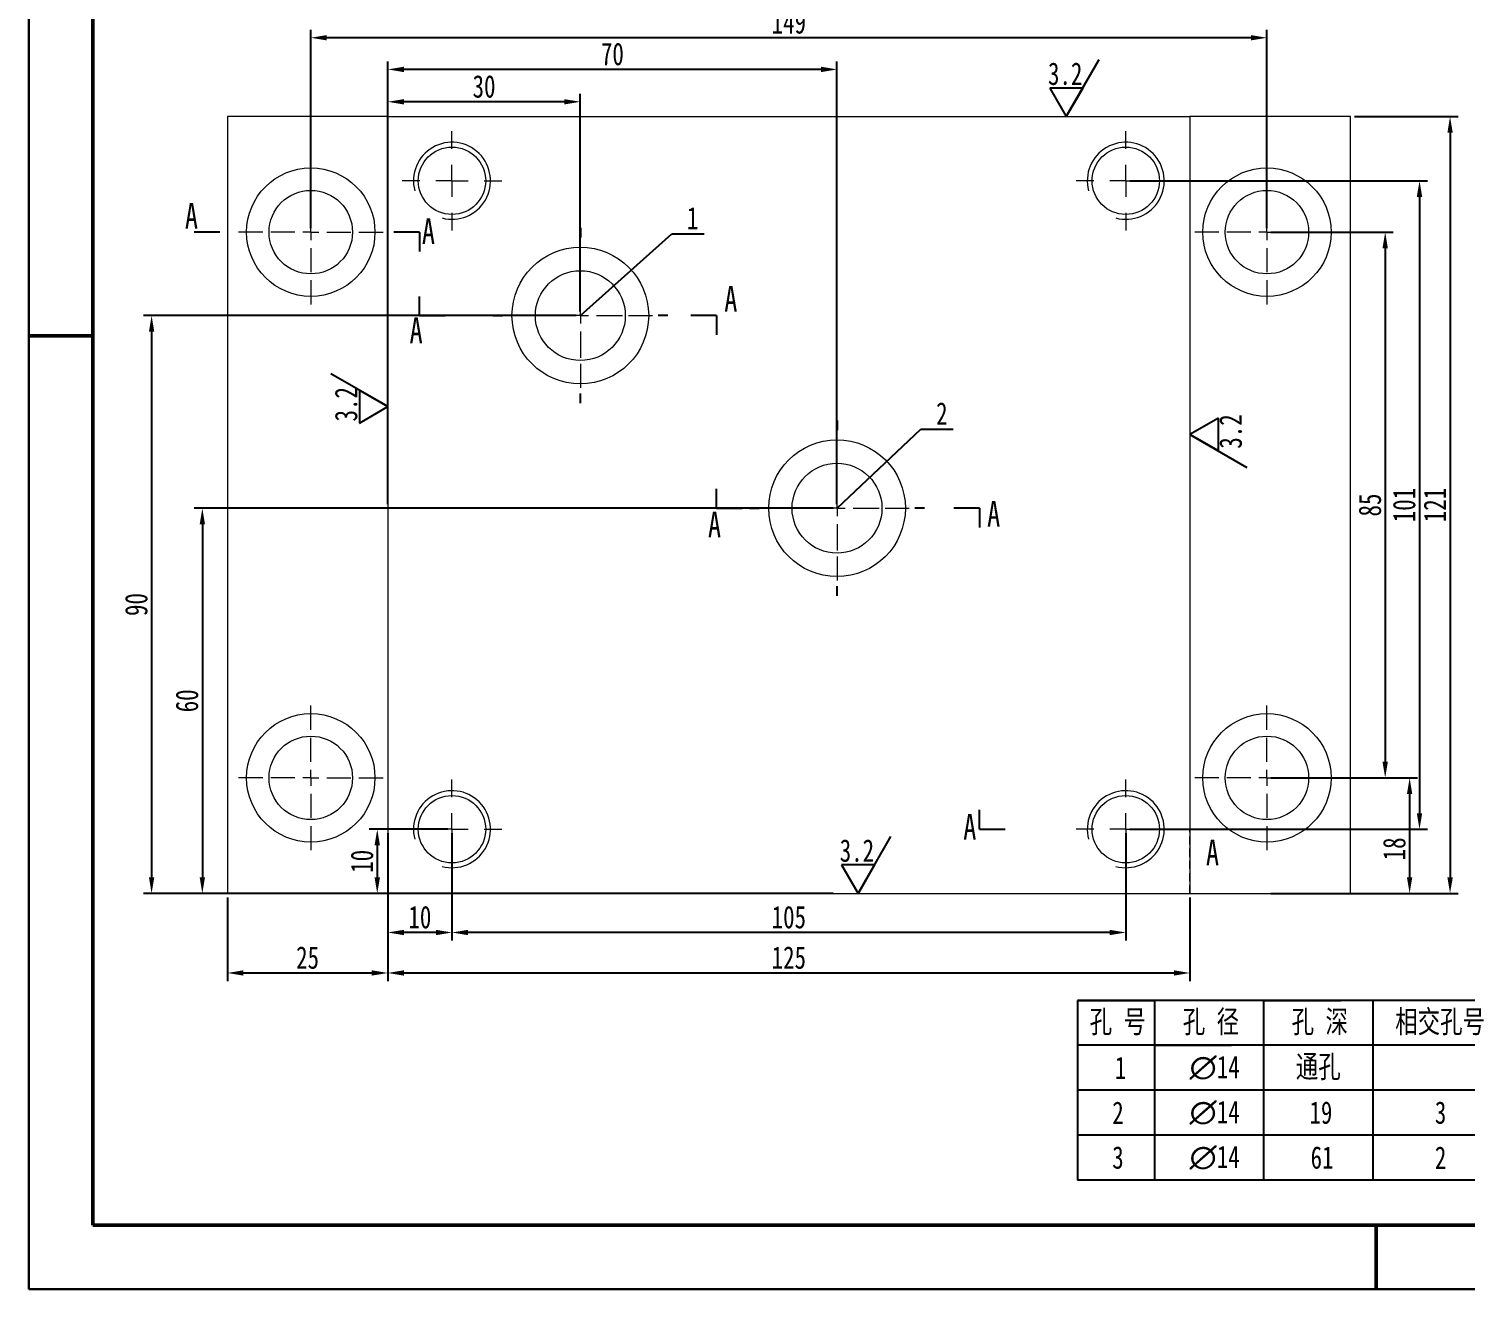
# Model space of a CAD drawing. Header units: millimetres. Extents: x 786 to 1206, y 249 to 546.
# Drawn here: x 785.8 to 1009.7, y 248.9 to 445.2 of the extents above; entities that cross this region are included whole.
import ezdxf
from ezdxf import colors
from ezdxf.entities.mleader import LeaderData, LeaderLine
from ezdxf.math import Vec2, Vec3

# ---------------------------------------------------------------- set-up
doc = ezdxf.new("R2010")
doc.units = ezdxf.units.MM
doc.linetypes.add('HIDDEN', pattern=[1.905, 1.27, -0.635])
for name, color, linetype, lineweight in [('总内框线', 7, 'Continuous', 50), ('总外框线', 7, 'Continuous', 30), ('细实线', 7, 'Continuous', 25)]:
    doc.layers.add(name, color=color, linetype=linetype, lineweight=lineweight)
doc.styles.get("Standard").update_dxf_attribs({"font": '', "height": 3.5})
doc.styles.get('Standard').set_extended_font_data('HYSWLongFangSong')
doc.dimstyles.new('ISO-25', dxfattribs={"dimtxt": 2.5, "dimasz": 2.5, "dimexe": 1.25, "dimexo": 0.625, "dimtad": 1, "dimtxsty": 'Standard', "dimcen": 2.5, "dimadec": 0, "dimazin": 0, "dimtfac": 1, "dimtmove": 0, "dimatfit": 3, "dimfxl": 1, "dimarcsym": 0})

# ---------------------------------------------------------------- blocks, each defined once
blk = doc.blocks.new('SW_CENTERMARKSYMBOL_0')
at = {"color": 0, "linetype": 'Continuous', "lineweight": 0}
for p, q in [((0, 2.5), (0, 6.575)), ((-2.5, 0), (-6.575, 0)), ((0, 0), (-1.25, 0)), ((0, 0), (0, 1.25)), ((0, 0), (0, -1.25)), ((0, 0), (1.25, 0)), ((2.5, 0), (6.575, 0)), ((0, -2.5), (0, -6.575))]:
    blk.add_line(p, q, dxfattribs=at)
blk = doc.blocks.new('SW_CENTERMARKSYMBOL_1')
at = {"color": 0, "linetype": 'Continuous', "lineweight": 0}
for p, q in [((0, 2.5), (0, 6.25)), ((-2.5, 0), (-6.25, 0)), ((0, 0), (-1.25, 0)), ((0, 0), (0, 1.25)), ((0, 0), (0, -1.25)), ((0, 0), (1.25, 0)), ((2.5, 0), (6.25, 0)), ((0, -2.5), (0, -6.25))]:
    blk.add_line(p, q, dxfattribs=at)
blk = doc.blocks.new('SW_CENTERMARKSYMBOL_2')
at = {"color": 0, "linetype": 'Continuous', "lineweight": 0}
for p, q in [((0, 2.5), (0, 6.25)), ((-2.5, 0), (-6.25, 0)), ((0, 0), (-1.25, 0)), ((0, 0), (0, 1.25)), ((0, 0), (0, -1.25)), ((0, 0), (1.25, 0)), ((2.5, 0), (6.25, 0)), ((0, -2.5), (0, -6.25))]:
    blk.add_line(p, q, dxfattribs=at)
blk = doc.blocks.new('SW_CENTERMARKSYMBOL_3')
at = {"color": 0, "linetype": 'Continuous', "lineweight": 0}
for p, q in [((0, 7.5), (0, 11.25)), ((0, 2.5), (0, 6.25)), ((-7.5, 0), (-11.25, 0)), ((-2.5, 0), (-6.25, 0)), ((0, 0), (-1.25, 0)), ((0, 0), (0, 1.25)), ((0, 0), (0, -1.25)), ((0, 0), (1.25, 0)), ((2.5, 0), (6.25, 0)), ((7.5, 0), (11.25, 0)), ((0, -2.5), (0, -6.25)), ((0, -7.5), (0, -11.25))]:
    blk.add_line(p, q, dxfattribs=at)
blk = doc.blocks.new('SW_CENTERMARKSYMBOL_4')
at = {"color": 0, "linetype": 'Continuous', "lineweight": 0}
for p, q in [((0, 2.5), (0, 6.25)), ((-2.5, 0), (-6.25, 0)), ((0, 0), (-1.25, 0)), ((0, 0), (0, 1.25)), ((0, 0), (0, -1.25)), ((0, 0), (1.25, 0)), ((2.5, 0), (6.25, 0)), ((0, -2.5), (0, -6.25))]:
    blk.add_line(p, q, dxfattribs=at)
blk = doc.blocks.new('SW_CENTERMARKSYMBOL_5')
at = {"color": 0, "linetype": 'Continuous', "lineweight": 0}
for p, q in [((0, 5), (0, 7.75)), ((0, 0), (0, 2.5)), ((-5, 0), (-7.75, 0)), ((0, 0), (-2.5, 0)), ((0, 0), (0, -2.5)), ((0, 0), (2.5, 0)), ((5, 0), (7.75, 0)), ((0, -5), (0, -7.75))]:
    blk.add_line(p, q, dxfattribs=at)
blk = doc.blocks.new('SW_CENTERMARKSYMBOL_6')
at = {"color": 0, "linetype": 'Continuous', "lineweight": 0}
for p, q in [((0, 5), (0, 7.75)), ((0, 0), (0, 2.5)), ((-5, 0), (-7.75, 0)), ((0, 0), (-2.5, 0)), ((0, 0), (0, -2.5)), ((0, 0), (2.5, 0)), ((5, 0), (7.75, 0)), ((0, -5), (0, -7.75))]:
    blk.add_line(p, q, dxfattribs=at)
blk = doc.blocks.new('SW_CENTERMARKSYMBOL_7')
at = {"color": 0, "linetype": 'Continuous', "lineweight": 0}
for p, q in [((0, 5), (0, 7.75)), ((0, 0), (0, 2.5)), ((-5, 0), (-7.75, 0)), ((0, 0), (-2.5, 0)), ((0, 0), (0, -2.5)), ((0, 0), (2.5, 0)), ((5, 0), (7.75, 0)), ((0, -5), (0, -7.75))]:
    blk.add_line(p, q, dxfattribs=at)
blk = doc.blocks.new('SW_CENTERMARKSYMBOL_8')
at = {"color": 0, "linetype": 'Continuous', "lineweight": 0}
for p, q in [((0, 5), (0, 7.75)), ((0, 0), (0, 2.5)), ((-5, 0), (-7.75, 0)), ((0, 0), (-2.5, 0)), ((0, 0), (0, -2.5)), ((0, 0), (2.5, 0)), ((5, 0), (7.75, 0)), ((0, -5), (0, -7.75))]:
    blk.add_line(p, q, dxfattribs=at)
blk = doc.blocks.new('*D22')
at = {"color": 0, "lineweight": -2, "transparency": 16777216}
for p, q in [((992.43, 431.56), (1008.59, 431.56)), ((1007.34, 429.06), (1007.34, 313.06)), ((992.43, 310.56), (1008.59, 310.56))]:
    blk.add_line(p, q, dxfattribs=at)
at = {"color": 0, "transparency": 16777216}
for points in [[(1006.93, 429.06), (1007.76, 429.06), (1007.34, 431.56)], [(1006.93, 313.06), (1007.76, 313.06), (1007.34, 310.56)]]:
    blk.add_solid(points, dxfattribs=at)
at = {"layer": 'Defpoints', "color": 0, "transparency": 16777216}
for p in [(991.8, 431.56), (991.8, 310.56), (1007.34, 310.56)]:
    blk.add_point(p, dxfattribs=at)
at = {"color": 0, "transparency": 16777216, "insert": (1004.97, 371.06), "char_height": 3.5, "attachment_point": 5, "rotation": 90}
blk.add_mtext('121', dxfattribs=at)
blk = doc.blocks.new('*D27')
at = {"color": 0, "lineweight": -2, "transparency": 16777216}
for p, q in [((957.43, 421.56), (1003.83, 421.56)), ((1002.58, 419.06), (1002.58, 323.06)), ((957.43, 320.56), (1003.83, 320.56))]:
    blk.add_line(p, q, dxfattribs=at)
at = {"color": 0, "transparency": 16777216}
for points in [[(1002.16, 419.06), (1003, 419.06), (1002.58, 421.56)], [(1002.16, 323.06), (1003, 323.06), (1002.58, 320.56)]]:
    blk.add_solid(points, dxfattribs=at)
at = {"layer": 'Defpoints', "color": 0, "transparency": 16777216}
for p in [(956.8, 421.56), (956.8, 320.56), (1002.58, 320.56)]:
    blk.add_point(p, dxfattribs=at)
at = {"color": 0, "transparency": 16777216, "insert": (1000.2, 371.06), "char_height": 3.5, "attachment_point": 5, "rotation": 90}
blk.add_mtext('101', dxfattribs=at)
blk = doc.blocks.new('*D28')
at = {"color": 0, "lineweight": -2, "transparency": 16777216}
for p, q in [((979.43, 413.56), (998.48, 413.56)), ((997.23, 411.06), (997.23, 331.06)), ((979.43, 328.56), (998.48, 328.56))]:
    blk.add_line(p, q, dxfattribs=at)
at = {"color": 0, "transparency": 16777216}
for points in [[(996.82, 411.06), (997.65, 411.06), (997.23, 413.56)], [(996.82, 331.06), (997.65, 331.06), (997.23, 328.56)]]:
    blk.add_solid(points, dxfattribs=at)
at = {"layer": 'Defpoints', "color": 0, "transparency": 16777216}
for p in [(978.8, 413.56), (978.8, 328.56), (997.23, 328.56)]:
    blk.add_point(p, dxfattribs=at)
at = {"color": 0, "transparency": 16777216, "insert": (994.86, 371.06), "char_height": 3.5, "attachment_point": 5, "rotation": 90}
blk.add_mtext('85', dxfattribs=at)
blk = doc.blocks.new('*D29')
at = {"color": 0, "lineweight": -2, "transparency": 16777216}
for p, q in [((816.8, 309.94), (816.8, 296.92)), ((841.8, 309.94), (841.8, 296.92)), ((819.3, 298.17), (839.3, 298.17))]:
    blk.add_line(p, q, dxfattribs=at)
at = {"color": 0, "transparency": 16777216}
for points in [[(819.3, 298.59), (819.3, 297.76), (816.8, 298.17)], [(839.3, 298.59), (839.3, 297.76), (841.8, 298.17)]]:
    blk.add_solid(points, dxfattribs=at)
at = {"layer": 'Defpoints', "color": 0, "transparency": 16777216}
for p in [(816.8, 310.56), (841.8, 310.56), (841.8, 298.17)]:
    blk.add_point(p, dxfattribs=at)
at = {"color": 0, "transparency": 16777216, "insert": (829.3, 300.55), "char_height": 3.5, "attachment_point": 5}
blk.add_mtext('25', dxfattribs=at)
blk = doc.blocks.new('*D30')
at = {"color": 0, "lineweight": -2, "transparency": 16777216}
for p, q in [((841.8, 309.94), (841.8, 296.92)), ((966.8, 309.94), (966.8, 296.92)), ((844.3, 298.17), (964.3, 298.17))]:
    blk.add_line(p, q, dxfattribs=at)
at = {"color": 0, "transparency": 16777216}
for points in [[(844.3, 298.59), (844.3, 297.76), (841.8, 298.17)], [(964.3, 298.59), (964.3, 297.76), (966.8, 298.17)]]:
    blk.add_solid(points, dxfattribs=at)
at = {"layer": 'Defpoints', "color": 0, "transparency": 16777216}
for p in [(841.8, 310.56), (966.8, 310.56), (966.8, 298.17)]:
    blk.add_point(p, dxfattribs=at)
at = {"color": 0, "transparency": 16777216, "insert": (904.3, 300.55), "char_height": 3.5, "attachment_point": 5}
blk.add_mtext('125', dxfattribs=at)
blk = doc.blocks.new('*D31')
at = {"color": 0, "lineweight": -2, "transparency": 16777216}
for p, q in [((851.8, 319.94), (851.8, 303.23)), ((956.8, 319.94), (956.8, 303.23)), ((954.3, 304.48), (854.3, 304.48))]:
    blk.add_line(p, q, dxfattribs=at)
at = {"color": 0, "transparency": 16777216}
for points in [[(854.3, 304.89), (854.3, 304.06), (851.8, 304.48)], [(954.3, 304.89), (954.3, 304.06), (956.8, 304.48)]]:
    blk.add_solid(points, dxfattribs=at)
at = {"layer": 'Defpoints', "color": 0, "transparency": 16777216}
for p in [(851.8, 320.56), (956.8, 320.56), (851.8, 304.48)]:
    blk.add_point(p, dxfattribs=at)
at = {"color": 0, "transparency": 16777216, "insert": (904.3, 306.85), "char_height": 3.5, "attachment_point": 5}
blk.add_mtext('105', dxfattribs=at)
blk = doc.blocks.new('*D32')
at = {"color": 0, "lineweight": -2, "transparency": 16777216}
for p, q in [((911.18, 370.56), (811.65, 370.56)), ((812.9, 368.06), (812.9, 313.06)), ((911.18, 310.56), (811.65, 310.56))]:
    blk.add_line(p, q, dxfattribs=at)
at = {"color": 0, "transparency": 16777216}
for points in [[(812.48, 368.06), (813.31, 368.06), (812.9, 370.56)], [(812.48, 313.06), (813.31, 313.06), (812.9, 310.56)]]:
    blk.add_solid(points, dxfattribs=at)
at = {"layer": 'Defpoints', "color": 0, "transparency": 16777216}
for p in [(911.8, 370.56), (812.9, 310.56), (911.8, 310.56)]:
    blk.add_point(p, dxfattribs=at)
at = {"color": 0, "transparency": 16777216, "insert": (810.52, 340.56), "char_height": 3.5, "attachment_point": 5, "rotation": 90}
blk.add_mtext('60', dxfattribs=at)
blk = doc.blocks.new('*D33')
at = {"color": 0, "lineweight": -2, "transparency": 16777216}
for p, q in [((871.18, 400.56), (803.74, 400.56)), ((804.99, 398.06), (804.99, 313.06)), ((871.18, 310.56), (803.74, 310.56))]:
    blk.add_line(p, q, dxfattribs=at)
at = {"color": 0, "transparency": 16777216}
for points in [[(804.58, 398.06), (805.41, 398.06), (804.99, 400.56)], [(804.58, 313.06), (805.41, 313.06), (804.99, 310.56)]]:
    blk.add_solid(points, dxfattribs=at)
at = {"layer": 'Defpoints', "color": 0, "transparency": 16777216}
for p in [(871.8, 400.56), (804.99, 310.56), (871.8, 310.56)]:
    blk.add_point(p, dxfattribs=at)
at = {"color": 0, "transparency": 16777216, "insert": (802.62, 355.56), "char_height": 3.5, "attachment_point": 5, "rotation": 90}
blk.add_mtext('90', dxfattribs=at)
blk = doc.blocks.new('*D34')
at = {"color": 0, "lineweight": -2, "transparency": 16777216}
for p, q in [((851.18, 320.56), (838.91, 320.56)), ((840.16, 318.06), (840.16, 313.06)), ((851.18, 310.56), (838.91, 310.56))]:
    blk.add_line(p, q, dxfattribs=at)
at = {"color": 0, "transparency": 16777216}
for points in [[(839.74, 318.06), (840.58, 318.06), (840.16, 320.56)], [(839.74, 313.06), (840.58, 313.06), (840.16, 310.56)]]:
    blk.add_solid(points, dxfattribs=at)
at = {"layer": 'Defpoints', "color": 0, "transparency": 16777216}
for p in [(851.8, 320.56), (840.16, 310.56), (851.8, 310.56)]:
    blk.add_point(p, dxfattribs=at)
at = {"color": 0, "transparency": 16777216, "insert": (837.79, 315.56), "char_height": 3.5, "attachment_point": 5, "rotation": 90}
blk.add_mtext('10', dxfattribs=at)
blk = doc.blocks.new('*D35')
at = {"color": 0, "lineweight": -2, "transparency": 16777216}
for p, q in [((841.8, 319.94), (841.8, 303.23)), ((851.8, 319.94), (851.8, 303.23)), ((849.3, 304.48), (844.3, 304.48))]:
    blk.add_line(p, q, dxfattribs=at)
at = {"color": 0, "transparency": 16777216}
for points in [[(844.3, 304.89), (844.3, 304.06), (841.8, 304.48)], [(849.3, 304.89), (849.3, 304.06), (851.8, 304.48)]]:
    blk.add_solid(points, dxfattribs=at)
at = {"layer": 'Defpoints', "color": 0, "transparency": 16777216}
for p in [(841.8, 320.56), (851.8, 320.56), (841.8, 304.48)]:
    blk.add_point(p, dxfattribs=at)
at = {"color": 0, "transparency": 16777216, "insert": (846.8, 306.85), "char_height": 3.5, "attachment_point": 5}
blk.add_mtext('10', dxfattribs=at)
blk = doc.blocks.new('*D36')
at = {"color": 0, "lineweight": -2, "transparency": 16777216}
for p, q in [((979.43, 328.56), (1002.29, 328.56)), ((1001.04, 326.06), (1001.04, 313.06)), ((979.43, 310.56), (1002.29, 310.56))]:
    blk.add_line(p, q, dxfattribs=at)
at = {"color": 0, "transparency": 16777216}
for points in [[(1000.62, 326.06), (1001.45, 326.06), (1001.04, 328.56)], [(1000.62, 313.06), (1001.45, 313.06), (1001.04, 310.56)]]:
    blk.add_solid(points, dxfattribs=at)
at = {"layer": 'Defpoints', "color": 0, "transparency": 16777216}
for p in [(978.8, 328.56), (978.8, 310.56), (1001.04, 310.56)]:
    blk.add_point(p, dxfattribs=at)
at = {"color": 0, "transparency": 16777216, "insert": (998.66, 317.5), "char_height": 3.5, "attachment_point": 5, "rotation": 90}
blk.add_mtext('18', dxfattribs=at)
blk = doc.blocks.new('*D37')
at = {"color": 0, "lineweight": -2, "transparency": 16777216}
for p, q in [((829.8, 414.19), (829.8, 445.09)), ((976.3, 443.84), (832.3, 443.84)), ((978.8, 414.19), (978.8, 445.09))]:
    blk.add_line(p, q, dxfattribs=at)
at = {"color": 0, "transparency": 16777216}
for points in [[(832.3, 444.26), (832.3, 443.43), (829.8, 443.84)], [(976.3, 444.26), (976.3, 443.43), (978.8, 443.84)]]:
    blk.add_solid(points, dxfattribs=at)
at = {"layer": 'Defpoints', "color": 0, "transparency": 16777216}
for p in [(829.8, 443.84), (829.8, 413.56), (978.8, 413.56)]:
    blk.add_point(p, dxfattribs=at)
at = {"color": 0, "transparency": 16777216, "insert": (904.3, 446.22), "char_height": 3.5, "attachment_point": 5}
blk.add_mtext('149', dxfattribs=at)
blk = doc.blocks.new('*D38')
at = {"color": 0, "lineweight": -2, "transparency": 16777216}
for p, q in [((841.8, 371.19), (841.8, 440.16)), ((909.3, 438.91), (844.3, 438.91)), ((911.8, 371.19), (911.8, 440.16))]:
    blk.add_line(p, q, dxfattribs=at)
at = {"color": 0, "transparency": 16777216}
for points in [[(844.3, 439.33), (844.3, 438.49), (841.8, 438.91)], [(909.3, 439.33), (909.3, 438.49), (911.8, 438.91)]]:
    blk.add_solid(points, dxfattribs=at)
at = {"layer": 'Defpoints', "color": 0, "transparency": 16777216}
for p in [(841.8, 438.91), (841.8, 370.56), (911.8, 370.56)]:
    blk.add_point(p, dxfattribs=at)
at = {"color": 0, "transparency": 16777216, "insert": (876.8, 441.29), "char_height": 3.5, "attachment_point": 5}
blk.add_mtext('70', dxfattribs=at)
blk = doc.blocks.new('*D39')
at = {"color": 0, "lineweight": -2, "transparency": 16777216}
for p, q in [((841.8, 401.19), (841.8, 435.12)), ((871.8, 401.19), (871.8, 435.12)), ((869.3, 433.87), (844.3, 433.87))]:
    blk.add_line(p, q, dxfattribs=at)
at = {"color": 0, "transparency": 16777216}
for points in [[(844.3, 434.28), (844.3, 433.45), (841.8, 433.87)], [(869.3, 434.28), (869.3, 433.45), (871.8, 433.87)]]:
    blk.add_solid(points, dxfattribs=at)
at = {"layer": 'Defpoints', "color": 0, "transparency": 16777216}
for p in [(841.8, 433.87), (841.8, 400.56), (871.8, 400.56)]:
    blk.add_point(p, dxfattribs=at)
at = {"color": 0, "transparency": 16777216, "insert": (856.8, 436.24), "char_height": 3.5, "attachment_point": 5}
blk.add_mtext('30', dxfattribs=at)
blk = doc.blocks.new('粗糙度')
at = {"layer": '细实线'}
for p, q in [((0, 0), (5.12, 8.87)), ((2.56, 4.43), (-2.56, 4.43)), ((-2.56, 4.43), (0, 0)), ((2.56, 4.43), (0, 0))]:
    blk.add_line(p, q, dxfattribs=at)
blk = doc.blocks.new('_None')

msp = doc.modelspace()

# ---------------------------------------------------------------- linework, layer by layer
at = {"color": 7, "linetype": 'Continuous', "lineweight": 15}
for p, q in [((816.805, 431.563), (816.805, 310.563)), ((841.805, 431.563), (816.805, 431.563)), ((841.805, 431.563), (841.805, 310.563)), ((841.805, 431.563), (966.805, 431.563)), ((966.805, 431.563), (966.805, 310.563)), ((991.805, 431.563), (966.805, 431.563)), ((991.805, 310.563), (991.805, 431.563)), ((816.805, 310.563), (841.805, 310.563)), ((841.805, 310.563), (966.805, 310.563)), ((966.805, 310.563), (991.805, 310.563))]:
    msp.add_line(p, q, dxfattribs=at)
for p, q in [((871.805, 414.213), (871.805, 412.713)), ((815.627, 413.563), (811.627, 413.563)), ((846.752, 413.563), (842.752, 413.563)), ((846.752, 413.563), (846.752, 410.563)), ((846.752, 400.563), (846.752, 403.563)), ((846.752, 400.563), (850.752, 400.563)), ((858.155, 400.563), (859.655, 400.563)), ((885.455, 400.563), (883.955, 400.563)), ((893.038, 400.563), (889.038, 400.563)), ((893.038, 400.563), (893.038, 397.563)), ((871.805, 386.913), (871.805, 388.413)), ((911.805, 384.213), (911.805, 382.713)), ((893.038, 370.563), (893.038, 373.563)), ((893.038, 370.563), (897.038, 370.563)), ((898.155, 370.563), (899.655, 370.563)), ((925.455, 370.563), (923.955, 370.563)), ((933.997, 370.563), (929.997, 370.563)), ((933.997, 370.563), (933.997, 367.563)), ((911.805, 356.913), (911.805, 358.413)), ((933.997, 320.564), (933.997, 323.564)), ((933.997, 320.564), (937.997, 320.564)), ((966.805, 320.564), (970.805, 320.564)), ((1015.845, 293.907), (949.303, 293.907)), ((949.303, 293.907), (949.303, 286.907)), ((949.303, 293.907), (961.303, 293.907)), ((961.303, 293.907), (961.303, 265.907)), ((978.303, 265.907), (978.303, 293.907)), ((978.303, 293.907), (990.303, 293.907)), ((995.303, 293.907), (995.303, 265.907)), ((1015.845, 286.907), (949.303, 286.907)), ((949.303, 286.907), (949.303, 265.907)), ((961.303, 286.907), (973.303, 286.907)), ((1015.845, 279.907), (949.303, 279.907)), ((1015.845, 272.907), (949.303, 272.907)), ((1015.845, 265.907), (949.303, 265.907))]:
    msp.add_line(p, q)
at = {"color": 7, "linetype": 'HIDDEN', "lineweight": 0}
for p, q in [((841.805, 400.563), (841.805, 413.51)), ((966.805, 310.563), (966.805, 320.564))]:
    msp.add_line(p, q, dxfattribs=at)
at = {"color": 7, "linetype": 'Continuous', "lineweight": 15}
for centre, radius in [((851.805, 421.563), 5.25), ((956.805, 421.563), 5.25), ((829.805, 413.563), 10), ((978.805, 413.563), 10), ((829.805, 413.563), 6.5), ((978.805, 413.563), 6.5), ((871.805, 400.563), 10.65), ((871.805, 400.563), 7), ((911.805, 370.563), 10.65), ((911.805, 370.563), 7), ((829.805, 328.563), 10), ((978.805, 328.563), 10), ((829.805, 328.563), 6.5), ((978.805, 328.563), 6.5), ((851.805, 320.563), 5.25), ((956.805, 320.563), 5.25)]:
    msp.add_circle(centre, radius, dxfattribs=at)
at = {"color": 7, "linetype": 'Continuous', "lineweight": 0}
for centre in [(851.805, 421.563), (956.805, 421.563), (851.805, 320.563), (956.805, 320.563)]:
    msp.add_arc(centre, 6, 255, 195, dxfattribs=at)
at = {"layer": '总内框线'}
for p, q in [((795.845, 258.907), (795.845, 535.907)), ((785.845, 397.407), (795.845, 397.407)), ((1195.845, 258.907), (795.845, 258.907)), ((995.845, 248.907), (995.845, 258.907))]:
    msp.add_line(p, q, dxfattribs=at)
at = {"layer": '总外框线'}
for p, q in [((785.845, 248.907), (785.845, 545.907)), ((1205.845, 248.907), (785.845, 248.907))]:
    msp.add_line(p, q, dxfattribs=at)

# ---------------------------------------------------------------- block references
for p in [(947.541, 431.563), (915.086, 310.563)]:
    msp.add_blockref('粗糙度', p)
at = {"color": 7, "linetype": 'Continuous', "lineweight": 0}
for name, p in [('SW_CENTERMARKSYMBOL_5', (851.805, 421.563)), ('SW_CENTERMARKSYMBOL_8', (956.805, 421.563)), ('SW_CENTERMARKSYMBOL_3', (978.805, 413.563)), ('SW_CENTERMARKSYMBOL_1', (829.805, 413.563)), ('SW_CENTERMARKSYMBOL_4', (978.805, 413.563)), ('SW_CENTERMARKSYMBOL_3', (871.805, 400.563)), ('SW_CENTERMARKSYMBOL_0', (871.805, 400.563)), ('SW_CENTERMARKSYMBOL_3', (911.805, 370.563)), ('SW_CENTERMARKSYMBOL_0', (911.805, 370.563)), ('SW_CENTERMARKSYMBOL_4', (911.805, 370.563)), ('SW_CENTERMARKSYMBOL_3', (978.805, 328.563)), ('SW_CENTERMARKSYMBOL_2', (829.805, 328.563)), ('SW_CENTERMARKSYMBOL_6', (851.805, 320.563)), ('SW_CENTERMARKSYMBOL_7', (956.805, 320.563))]:
    msp.add_blockref(name, p, dxfattribs=at)
at = {"color": 7, "linetype": 'Continuous', "lineweight": 0, "xscale": -1}
for name, p in [('SW_CENTERMARKSYMBOL_3', (829.805, 413.563)), ('SW_CENTERMARKSYMBOL_4', (829.805, 413.563)), ('SW_CENTERMARKSYMBOL_3', (829.805, 328.563))]:
    msp.add_blockref(name, p, dxfattribs=at)
for p, rotation in [((841.805, 386.382), 90.0000049955606), ((966.805, 382.037), 269.9999950044401)]:
    msp.add_blockref('粗糙度', p, dxfattribs=dict(rotation=rotation))

# ---------------------------------------------------------------- texts
for s, width, heights, insert, char_height, attachment_point in [('3.2', 5.41708, [0], (944.684, 439.996), 3.5, 1), ('A', 5.36012, [0], (810.182, 418.091), 4, 1), ('A', 5.36012, [0], (847.115, 415.698), 4, 1), ('A', 5.36012, [0], (894.237, 405.172), 4, 1), ('A', 5.36012, [0], (845.195, 400.269), 4, 1), ('A', 5.36012, [0], (935.2, 371.698), 4, 1), ('A', 5.36012, [0], (891.698, 370.005), 4, 1), ('A', 5.36012, [0], (931.479, 322.93), 4, 1), ('3.2', 5.41708, [0], (912.229, 318.996), 3.5, 1), ('A', 5.36012, [0], (969.298, 318.93), 4, 1), ('\\pi1.86853;孔 号', 12, [0], (949.303, 290.407), 3.5, 4), ('\\pi4.38322;孔 径', 17, [0], (961.303, 290.407), 3.5, 4), ('\\pi4.33916;孔 深', 17, [0], (978.303, 290.407), 3.5, 4), ('\\pi3.48621;相交孔号', 20.54165, [0], (995.303, 290.407), 3.5, 4), ('\\pi5.79196;1', 12, [0], (949.303, 283.407), 3.5, 4), ('\\pi5.42832;{\\fISOCPEUR|b0|i0|c0|p34;∅}14', 17, [0], (961.303, 283.407), 3.5, 4), ('通孔', 17, [0], (986.803, 283.407), 3.5, 5), ('\\pi5.3979;2', 12, [3.5], (949.303, 276.407), 3.5, 4), ('\\pi5.42832;{\\fISOCPEUR|b0|i0|c0|p34;∅}14', 17, [0], (961.303, 276.407), 3.5, 4), ('\\pi7.12692;19', 17, [0], (978.303, 276.407), 3.5, 4), ('\\pi9.66383;3', 20.54165, [0], (995.303, 276.407), 3.5, 4), ('\\pi5.39301;3', 12, [0], (949.303, 269.407), 3.5, 4), ('\\pi5.42832;{\\fISOCPEUR|b0|i0|c0|p34;∅}14', 17, [0], (961.303, 269.407), 3.5, 4), ('\\pi7.30315;61', 17, [0], (978.303, 269.407), 3.5, 4), ('\\pi9.66873;2', 20.54165, [0], (995.303, 269.407), 3.5, 4)]:
    msp.add_mtext_dynamic_manual_height_columns(s, width=width, gutter_width=17.5, heights=heights, dxfattribs=dict(insert=insert, char_height=char_height, attachment_point=attachment_point))
at = {"char_height": 3.5, "attachment_point": 1, "rotation": 90}
for insert in [(833.537, 384.073), (971.388, 379.833)]:
    msp.add_mtext_dynamic_manual_height_columns('3.2', width=5.65967, gutter_width=17.5, heights=[0], dxfattribs=dict(at, insert=insert))

# ---------------------------------------------------------------- dimensions: what is measured, and where the dimension line sits
for base, p1, p2, picture, middle in [((829.805, 443.843), (978.805, 413.563), (829.805, 413.563), '*D37', (904.305, 446.218)), ((841.805, 438.911), (911.805, 370.563), (841.805, 370.563), '*D38', (876.805, 441.286)), ((841.805, 433.868), (871.805, 400.563), (841.805, 400.563), '*D39', (856.805, 436.243)), ((841.805, 304.478), (851.805, 320.563), (841.805, 320.563), '*D35', (846.805, 306.853)), ((851.805, 304.478), (956.805, 320.563), (851.805, 320.563), '*D31', (904.305, 306.853)), ((841.805, 298.172), (816.805, 310.563), (841.805, 310.563), '*D29', (829.305, 300.547)), ((966.805, 298.172), (841.805, 310.563), (966.805, 310.563), '*D30', (904.305, 300.547))]:
    dim = msp.add_linear_dim(base=base, p1=p1, p2=p2, dimstyle='ISO-25', override={"dimtxt": 3.5, "dimtoh": 1, "dimfxl": 1.25})
    dim.commit()
    dim.dimension.update_dxf_attribs({"geometry": picture, "text_midpoint": middle})
dim = msp.add_linear_dim(base=(1007.345, 310.563), p1=(991.805, 431.563), p2=(991.805, 310.563), angle=90, text='121', dimstyle='ISO-25', override={"dimfxl": 1.25})
dim.commit()
dim.dimension.update_dxf_attribs({"geometry": '*D22', "text_midpoint": (1007.345, 371.063), "dimtype": 160})
for base, p1, p2, picture, middle in [((1002.579, 320.563), (956.805, 421.563), (956.805, 320.563), '*D27', (1002.579, 371.063)), ((997.234, 328.563), (978.805, 413.563), (978.805, 328.563), '*D28', (997.234, 371.063)), ((1001.035, 310.563), (978.805, 328.563), (978.805, 310.563), '*D36', (1001.035, 317.501))]:
    dim = msp.add_linear_dim(base=base, p1=p1, p2=p2, angle=90, dimstyle='ISO-25', override={"dimtxt": 3.5, "dimtoh": 1, "dimfxl": 1.25})
    dim.commit()
    dim.dimension.update_dxf_attribs({"geometry": picture, "text_midpoint": middle, "dimtype": 160})
for base, p1, p2, picture, middle in [((804.994, 310.563), (871.805, 400.563), (871.805, 310.563), '*D33', (802.619, 355.563)), ((812.895, 310.563), (911.805, 370.563), (911.805, 310.563), '*D32', (810.52, 340.563)), ((840.161, 310.563), (851.805, 320.563), (851.805, 310.563), '*D34', (837.786, 315.563))]:
    dim = msp.add_linear_dim(base=base, p1=p1, p2=p2, angle=90, dimstyle='ISO-25', override={"dimtxt": 3.5, "dimtoh": 1, "dimfxl": 1.25})
    dim.commit()
    dim.dimension.update_dxf_attribs({"geometry": picture, "text_midpoint": middle})

# ---------------------------------------------------------------- leaders
ml = msp.add_multileader_mtext('Standard')
ml.set_content('1', color=256)
ml.set_leader_properties()
ml.set_arrow_properties(name='NONE')
ml.build(insert=Vec2(0, 0))
ml.multileader.update_dxf_attribs({"text_left_attachment_type": 5, "text_right_attachment_type": 5, "dogleg_length": 0.36})
ctx = ml.context
ctx.base_point, ctx.char_height, ctx.plane_origin = Vec3(886.412, 413.288), 3.5, Vec3(874.166, 402.799)
ctx.left_attachment, ctx.right_attachment = 5, 5
notes = []
notes.append((ctx, [(0, (1, 1, 0), (886.052, 413.288), (1, 0), 0.36, [(0, [(871.805, 400.563)], 0, [])])]))
ctx.mtext.insert, ctx.mtext.flow_direction = Vec3(888.412, 417.488), 5
ml = msp.add_multileader_mtext('Standard')
ml.set_content('2', color=256)
ml.set_leader_properties()
ml.set_arrow_properties(name='NONE')
ml.build(insert=Vec2(0, 0))
ml.multileader.update_dxf_attribs({"text_left_attachment_type": 5, "text_right_attachment_type": 5, "dogleg_length": 0.36})
ctx = ml.context
ctx.base_point, ctx.char_height, ctx.plane_origin = Vec3(925.247, 382.864), 3.5, Vec3(914.395, 372.932)
ctx.left_attachment, ctx.right_attachment = 5, 5
notes.append((ctx, [(0, (1, 1, 0), (924.887, 382.864), (1, 0), 0.36, [(0, [(911.805, 370.563)], 0, [])])]))
ctx.mtext.insert, ctx.mtext.flow_direction = Vec3(927.247, 387.064), 5
for ctx, leaders in notes:
    for number, flags, end, landing, length, lines in leaders:
        leader = LeaderData()
        leader.index, (leader.has_last_leader_line, leader.has_dogleg_vector, leader.attachment_direction) = number, flags
        leader.last_leader_point, leader.dogleg_vector, leader.dogleg_length = Vec3(end), Vec3(landing), length
        for number, points, colour, breaks in lines:
            line = LeaderLine()
            line.index, line.vertices, line.color, line.breaks = number, Vec3.list(points), colors.encode_raw_color(colour), breaks
            leader.lines.append(line)
        ctx.leaders.append(leader)

doc.saveas('drawing.dxf')
